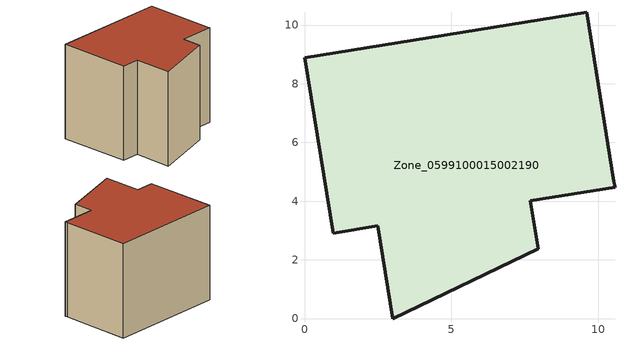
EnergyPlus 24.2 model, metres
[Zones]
Zone_0599100015002190
 floor ground (C_G): 0.98,2.91 0,8.88 9.61,10.43 10.54,4.68 10.58,4.47 7.7,4.01 7.96,2.38 3.01,0 2.49,3.16 z0.92
 wall outside (C_F): 0,8.88 0.98,2.91 2.49,3.16 3.01,0 7.96,2.38 7.7,4.01 10.58,4.47 10.54,4.68 9.61,10.43 0,8.88 z0.92:8.8
 roof outside (C_R): 10.58,4.47 10.54,4.68 9.61,10.43 0,8.88 0.98,2.91 2.49,3.16 3.01,0 7.96,2.38 7.7,4.01 z8.8
[BUILDING]
Pand.0599100015002190: North Axis=0; Terrain=City; Loads Convergence Tolerance Value=0.04; Temperature Convergence Tolerance Value=0.4; Solar Distribution=FullExterior; Maximum Number of Warmup Days=25; Minimum Number of Warmup Days=1
[Site:Location]
Rotterdam.The.Hague.AP_ZH_NLD Design_Conditions: Latitude=51.96; Longitude=4.45; Time Zone=1; Elevation=-4.5
[SITE:GROUNDTEMPERATURE:BUILDINGSURFACE]
18, 18, 18, 18, 18, 18, 18, 18, 18, 18, 18, 18
[MATERIAL] Thermal Absorptance=0.9; Solar Absorptance=0.7; Visible Absorptance=0.7
Name | Roughness | Thickness | Conductivity | Density | Specific Heat
G.TC.1975-1991 | MediumSmooth | 0.15 | 0.288461 | 540 | 1210
F.TC.1975-1991 | Rough | 0.3 | 0.230769 | 1920 | 840
R.TC.1975-1991 | MediumRough | 0.2 | 0.153846 | 1500 | 1000
[CONSTRUCTION]
C_G: G.TC.1975-1991
C_F: F.TC.1975-1991
C_R: R.TC.1975-1991
[ZONE]
Zone_0599100015002190: Type=1; Multiplier=1; Ceiling Height=Autocalculate; Volume=Autocalculate; Floor Area=autocalculate; Part of Total Floor Area=Yes
[ZONEINFILTRATION:DESIGNFLOWRATE]
Infil_Zone_0599100015002190: Zone or ZoneList or Space or SpaceList=Zone_0599100015002190; Schedule=AlwaysOn; Design Flow Rate Calculation Method=Flow/Area; Flow Rate per Floor Area=0.003; Constant Term Coefficient=1; Temperature Term Coefficient=0; Velocity Term Coefficient=0; Velocity Squared Term Coefficient=0
[HVACTEMPLATE:ZONE:IDEALLOADSAIRSYSTEM]
Zone_0599100015002190: Maximum Heating Supply Air Temperature=50; Minimum Cooling Supply Air Temperature=13; Maximum Heating Supply Air Humidity Ratio=0.0156; Minimum Cooling Supply Air Humidity Ratio=0.0077; Heating Limit=NoLimit; Cooling Limit=NoLimit; Dehumidification Control Type=ConstantSensibleHeatRatio; Cooling Sensible Heat Ratio=0.7; Dehumidification Setpoint=60; Humidification Control Type=None; Humidification Setpoint=30; Outdoor Air Method=None; Outdoor Air Flow Rate per Person=0.00944; Outdoor Air Flow Rate per Zone Floor Area=0; Outdoor Air Flow Rate per Zone=0; Demand Controlled Ventilation Type=None; Outdoor Air Economizer Type=NoEconomizer; Heat Recovery Type=None; Sensible Heat Recovery Effectiveness=0.7; Latent Heat Recovery Effectiveness=0.65
[ZONECONTROL:THERMOSTAT]
ThermostatControl_Zone_0599100015002190: Zone or ZoneList=Zone_0599100015002190; Control Type Schedule=DualSetpointControlType; Control 1=Thermostat_Zone_0599100015002190; Temperature Difference Between Cutout And Setpoint=0
[THERMOSTATSETPOINT:DUALSETPOINT]
Thermostat_Zone_0599100015002190: Heating Setpoint Temperature Schedule=HeatingSetpoint_Zone_0599100015002190; Cooling Setpoint Temperature Schedule=CoolingSetpoint_Zone_0599100015002190
[SCHEDULE:COMPACT]
HeatingSetpoint_Zone_0599100015002190: Through: 12/31, For: AllDays, Until: 24:00, 21
CoolingSetpoint_Zone_0599100015002190: Through: 12/31, For: AllDays, Until: 24:00, 24
DualSetpointControlType: Through: 12/31, For: AllDays, Until: 24:00, 4
AlwaysOn: Through: 12/31, For: AllDays, Until: 24:00, 1
